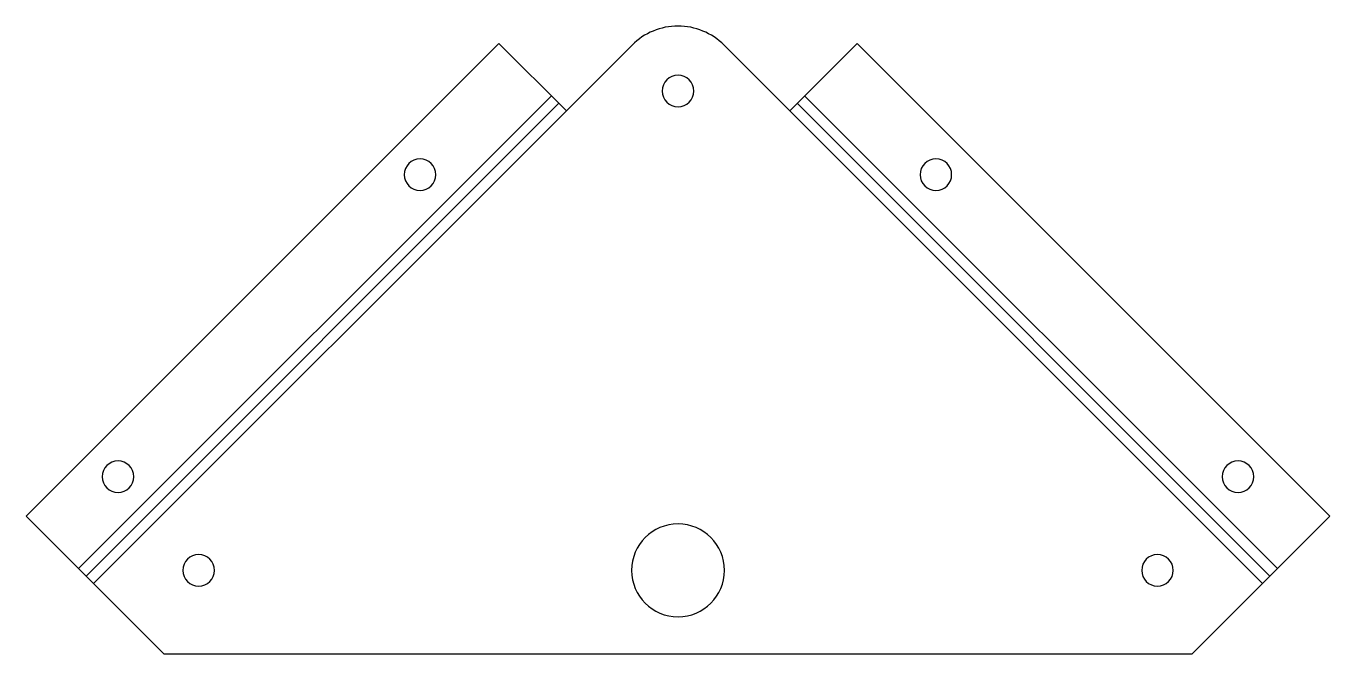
# Model space of a CAD drawing. Header units: millimetres. Extents: x -15 to 126, y 0 to 68.
import ezdxf

# ---------------------------------------------------------------- set-up
doc = ezdxf.new("R2010")
doc.units = ezdxf.units.MM

msp = doc.modelspace()

# ---------------------------------------------------------------- linework, layer by layer
at = {"layer": 'BEND'}
for p, q in [((42.53, 59.3), (-8.39, 8.39)), ((119.08, 8.39), (68.17, 59.3))]:
    msp.add_line(p, q, dxfattribs=at)
at = {"layer": 'BEND_EXTENT'}
for p, q in [((-9.19, 9.19), (41.73, 60.1)), ((68.97, 60.1), (119.88, 9.19)), ((43.33, 58.5), (-7.59, 7.59)), ((118.28, 7.59), (67.37, 58.5))]:
    msp.add_line(p, q, dxfattribs=at)
at = {"layer": 'INTERIOR_PROFILES', "extrusion": (0, 0, -1)}
for centre, radius in [((-55.35, 60.62), 1.7), ((-27.58, 51.61), 1.7), ((-83.11, 51.61), 1.7), ((4.94, 19.08), 1.7), ((-115.64, 19.08), 1.7), ((-55.35, 9), 5), ((-3.73, 9), 1.7), ((-106.97, 9), 1.7)]:
    msp.add_circle(centre, radius, dxfattribs=at)
at = {"layer": 'OUTER_PROFILES'}
msp.add_lwpolyline([(43.33, 58.5), (36.07, 65.75), (-14.84, 14.84), (0, 0), (110.69, 0), (125.54, 14.84), (74.62, 65.75), (67.37, 58.5), (60.3, 65.57, 0.414214), (50.4, 65.57)], format="xyb", close=True, dxfattribs=at)

doc.saveas('drawing.dxf')
